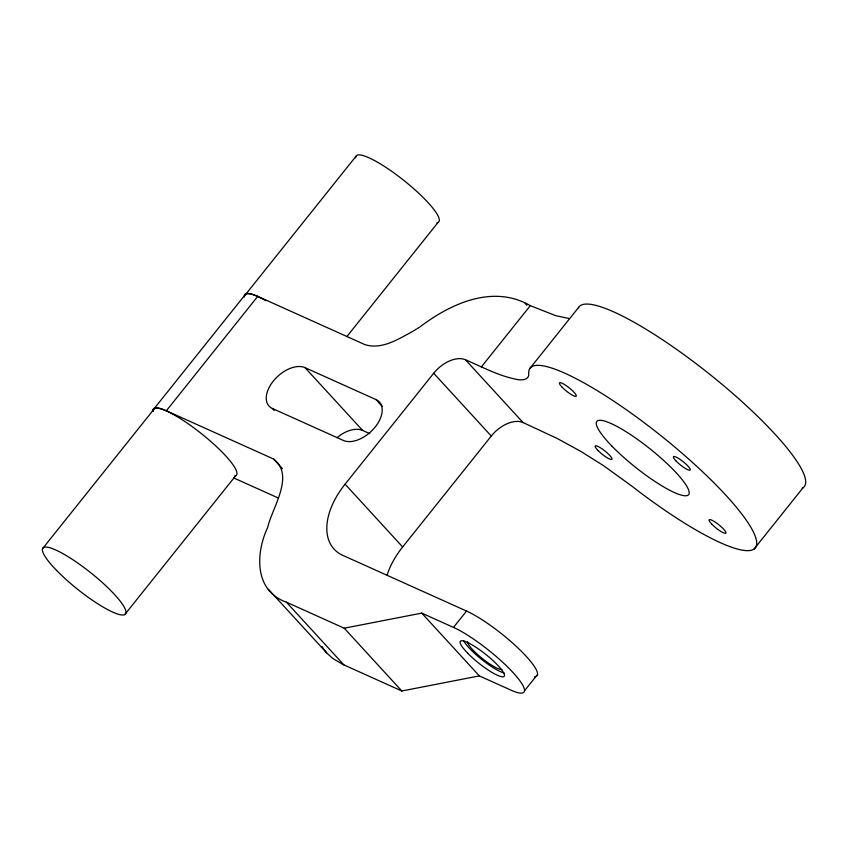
<?xml version="1.0" encoding="UTF-8"?>
<svg xmlns="http://www.w3.org/2000/svg" width="848" height="848" viewBox="0 0 848 848"><rect width="100%" height="100%" fill="white"/><g stroke="black" fill="none" stroke-linecap="round" stroke-linejoin="round"><path stroke-width="1.27" d="M152.958 410.125L244.341 295.74M42.633 548.55L153.594 409.648M244.966 295.263L355.927 156.371M153 411.386A53.36 10.664 38.6 0 1 166.356 410.761L257.739 296.365L364.916 344.617C381.589 349.948 398.136 339.253 412.308 331.61M124.762 614.599L235.723 475.707M346.832 336.624L438.066 222.42M534.526 676.778A53.36 10.664 38.6 0 0 519.23 649.197A53.36 10.664 38.6 0 0 466.548 611.058L342.804 555.355A69.377 41.785 -42.5 0 1 345.083 484.176L433.699 373.247A26.68 16.07 -42.5 0 1 465.457 359.775C482.438 367.025 499.059 376.141 517.407 379.512C521.774 380.529 529.428 379.83 528.739 373.682A144.086 28.8 38.6 0 1 644.406 422.866A144.086 28.8 38.6 0 1 756.533 545.126A144.086 28.8 38.6 0 1 631.866 486.127L603.659 465.743L580.551 451.242L556.956 438.342L523.036 422.558L465.457 359.775M481.357 366.93L530.307 305.651L555.737 315.679L569.125 318.509M529.756 368.594L578.707 307.315M387.154 574.912A69.377 41.785 -42.5 0 1 402.662 546.971L491.278 436.042A26.68 16.07 -42.5 0 1 523.036 422.558M166.356 410.761L273.533 459.001C295.221 475.431 272.091 507.729 267.703 527.382C255.545 553.119 254.071 590.865 286.37 602.154L344.235 628.209L421.753 613.115L453.5 627.403L466.548 611.058M524.488 690.823L537.537 674.489M754.052 549.08L803.003 487.801M420.216 326.734C450.903 303.436 493.324 284.133 530.307 305.651M419.421 327.233L417.481 328.452M416.697 328.939L413.093 331.133M268.318 589.201L327.243 653.49L332.776 658.43L342.846 664.44L401.825 690.993L479.332 675.898L511.079 690.187A53.36 10.664 38.6 0 0 513.167 672.697A53.36 10.664 38.6 0 0 453.5 627.403M274.169 410.432L272.399 408.503A26.68 16.07 -42.5 0 1 273.279 381.123A26.68 16.07 -42.5 0 1 305.036 367.65L376.067 399.62L382.268 406.383M305.036 367.65L362.626 430.434L369.845 433.688M272.399 408.503L343.429 440.472A26.68 16.07 -42.5 0 0 375.187 427A26.68 16.07 -42.5 0 0 376.067 399.62M233.582 477.88L278.133 497.935M525.113 303.308L526.884 305.248M433.699 373.247L491.278 436.042M345.083 484.176L402.662 546.971M421.753 613.115L479.332 675.898M273.533 459.001L282.395 468.658M344.235 628.209L401.825 690.993M286.37 602.154L343.959 664.949M326.607 652.79L323.735 649.176M323.48 648.805L322.06 646.526M336.963 437.695A26.68 16.07 -42.5 0 1 362.626 430.434M244.372 297.001A53.36 10.664 38.6 0 1 257.739 296.365M504.083 672.941A28.016 5.597 38.6 0 1 481.685 659.458A28.016 5.597 38.6 0 1 463.655 640.611M501.952 669.507A22.408 4.484 38.6 0 1 481.77 658.09A22.408 4.484 38.6 0 1 467.524 641.576M578.431 307.792A144.086 28.8 38.6 0 1 712.15 376.226A144.086 28.8 38.6 0 1 802.261 488.247M153.361 411.132A52.83 10.558 38.6 0 1 201.835 433.975A52.83 10.558 38.6 0 1 234.578 476.067M355.694 157.855A52.83 10.558 38.6 0 1 404.178 180.688A52.83 10.558 38.6 0 1 436.911 222.791M244.796 295.835A52.83 10.558 38.6 0 1 265.848 300.69M612.097 446.281A58.703 11.734 38.6 0 0 688.279 494.988A58.703 11.734 38.6 0 0 627.785 432.819A58.703 11.734 38.6 0 0 612.097 446.281M562.309 387.398A10.674 2.131 38.6 0 0 576.163 396.26A10.674 2.131 38.6 0 0 565.16 384.95A10.674 2.131 38.6 0 0 562.309 387.398M597.999 450.489A10.674 2.131 38.6 0 0 611.853 459.34A10.674 2.131 38.6 0 0 600.85 448.041A10.674 2.131 38.6 0 0 597.999 450.489M676.269 461.227A10.674 2.131 38.6 0 0 690.124 470.089A10.674 2.131 38.6 0 0 679.121 458.779A10.674 2.131 38.6 0 0 676.269 461.227M711.96 524.318A10.674 2.131 38.6 0 0 725.814 533.169A10.674 2.131 38.6 0 0 714.822 521.87A10.674 2.131 38.6 0 0 711.96 524.318M467.672 653.193A28.016 5.597 38.6 0 0 504.03 676.439A28.016 5.597 38.6 0 0 475.166 646.759A28.016 5.597 38.6 0 0 467.672 653.193M56.636 570.471A52.83 10.558 38.6 0 0 125.186 614.312A52.83 10.558 38.6 0 0 70.755 558.355A52.83 10.558 38.6 0 0 56.636 570.471"/></g></svg>
